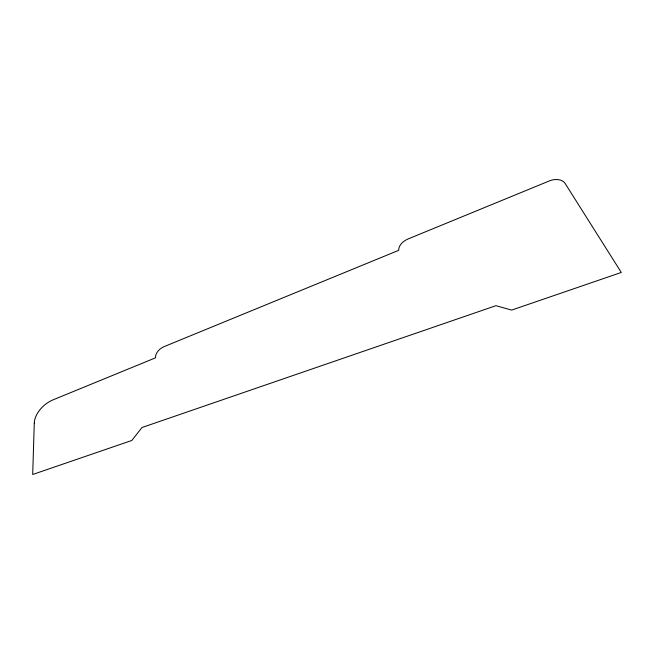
<?xml version="1.0" encoding="UTF-8"?>
<svg xmlns="http://www.w3.org/2000/svg" width="654" height="654" viewBox="0 0 654 654"><rect width="100%" height="100%" fill="white"/><g stroke="black" fill="none" stroke-linecap="round" stroke-linejoin="round"><path stroke-width="0.98" d="M34.27 423.195L32.7 474.485L131.814 440.461L142.024 427.503L495.936 305.68L511.665 310.086L621.3 272.456L565.056 183.324A11.429 7.423 -10.1 0 0 549.687 180.79L408.161 238.931A14.576 10.055 -17.1 0 0 398.695 250.327L164.17 346.595A11.126 7.603 -32.5 0 0 155.529 357.828L53.35 399.725A23.086 15.14 -38.5 0 0 34.27 423.195"/></g></svg>
